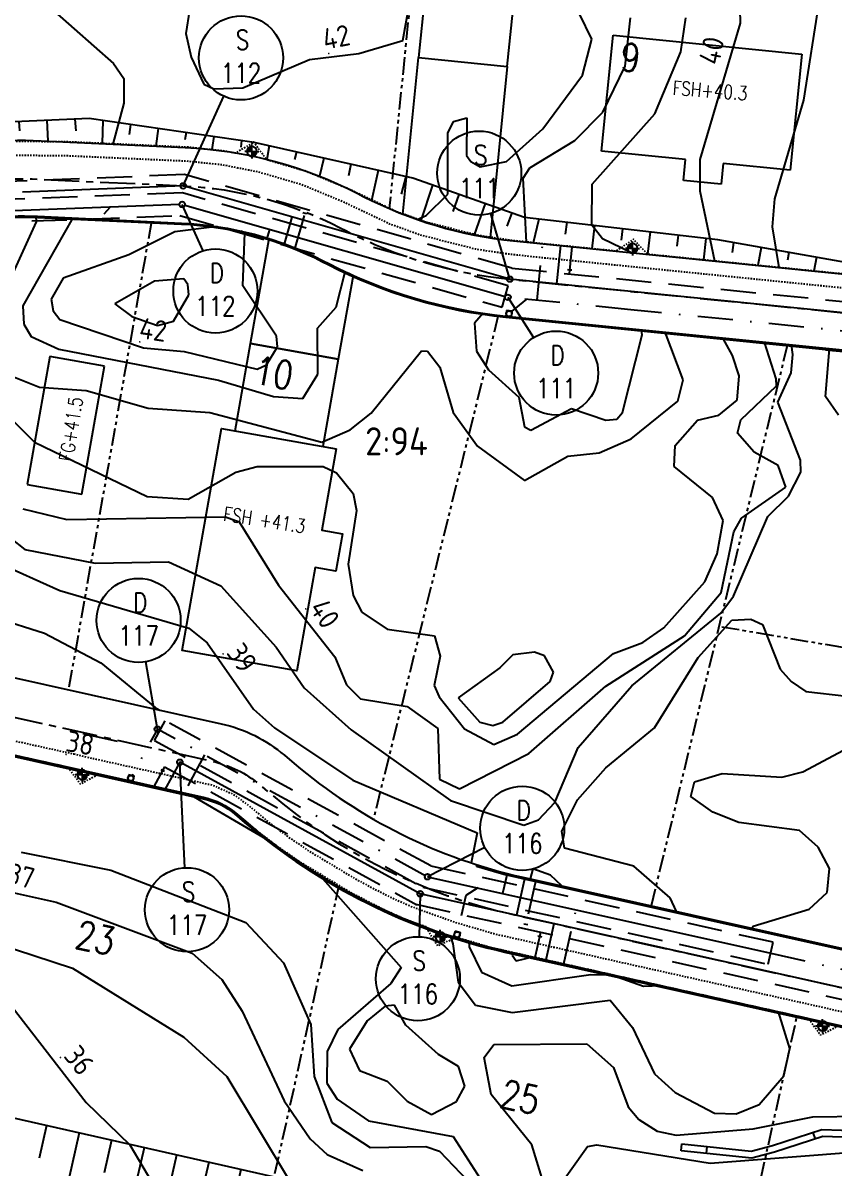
# Model space of a CAD drawing. Header units: metres. Extents: x 139929 to 143267, y 6401995 to 6404511.
# Drawn here: x 140283.9 to 140341.8, y 6402264.7 to 6402346.4 of the extents above; entities that cross this region are included whole.
import ezdxf
from ezdxf.enums import TextEntityAlignment as Align

# ---------------------------------------------------------------- set-up
doc = ezdxf.new("R2010")
doc.units = ezdxf.units.M
for name, pattern in [('CENTERX2', [4, 2.5, -0.5, 0.5, -0.5]), ('DASHDOT', [1, 0.5, -0.25, 0, -0.25]), ('DASHED', [0.75, 0.5, -0.25]), ('HIDDEN', [0.375, 0.25, -0.125]), ('HIDDEN2', [0.1875, 0.125, -0.0625]), ('PHANTOM', [2.5, 1.25, -0.25, 0.25, -0.25, 0.25, -0.25])]:
    doc.linetypes.add(name, pattern=pattern)
for name, color, linetype in [('M-BEF-MUR', 4, 'Continuous'), ('M-BEF-NIVÅKURVA-PRIMÄR-0.5M', 12, 'Continuous'), ('M-BEF-NIVÅKURVA-PRIMÄR-1.0M', 12, 'Continuous'), ('M-BELYSNINGSSTOLPE', 20, 'Continuous'), ('M-BRUNNAR', 3, 'Continuous'), ('M-BRUNNSLOCK', 1, 'Continuous'), ('M-ET-SCHAKT', 40, 'HIDDEN'), ('M-FASTIGHETSBETECKNING', 3, 'Continuous'), ('M-FG-XXX', 3, 'Continuous'), ('M-GR-FASTIGHETSGRÄNS', 3, 'PHANTOM'), ('M-HUS-NUMMER-XXX', 3, 'Continuous'), ('M-HUS-YTTER', 3, 'Continuous'), ('M-KANTSTÖD', 1, 'Continuous'), ('M-PROFILLINJE', 7, 'CENTERX2'), ('M-RH-BELYSNINGSSTOLPE', 4, 'Continuous'), ('M-RH-ET-SCHAKT', 4, 'HIDDEN'), ('M-RH-VA-D', 4, 'DASHDOT'), ('M-RH-VA-DRÄN', 4, 'DRAN11'), ('M-RH-VA-S', 4, 'Continuous'), ('M-RH-VA-TEXT', 4, 'Continuous'), ('M-RH-VA-V', 4, 'HIDDEN2'), ('M-SLÄNT', 4, 'Continuous'), ('M-STOMLINJE', 3, 'Continuous'), ('M-STOMLINJE-TOMTMARK', 1, 'Continuous'), ('M-VA-D', 80, 'DASHDOT'), ('M-VA-DRÄN', 80, 'DRAN11'), ('M-VA-S', 20, 'Continuous'), ('M-VA-TEXT', 1, 'Continuous'), ('M-VA-V', 140, 'HIDDEN2')]:
    doc.layers.add(name, color=color, linetype=linetype)
doc.styles.add('ISO', font='iso.shx', dxfattribs={"height": 2.5})
doc.styles.add('M-modell-va$0$SIMPLEX8', font='simplex.shx', dxfattribs={"width": 0.8})
doc.styles.add('SIMPLEX8', font='simplex.shx', dxfattribs={"width": 0.8})
doc.linetypes.add('DRAN11', pattern='A,1,["|",Standard,S=0.5,R=60,X=0,Y=0],-0.4,1', length=2.4)
pattern_1 = [(45, (-19260.8910175, -51074.3308278), (-0.001122532015134, 0.001122532015134), [])]

# ---------------------------------------------------------------- blocks, each defined once
blk = doc.blocks.new('PRI_NIVÅ_HÖJDPKT')
at = {"color": 0, "linetype": 'Continuous', "lineweight": -3}
blk.add_circle((183, 184), 0.0005, dxfattribs=at)
blk = doc.blocks.new('Brunn-400')
at = {"layer": 'M-BRUNNAR', "ltscale": 0.1}
blk.add_circle((0, 0), 0.2, dxfattribs=at)
at = {"layer": 'M-BRUNNSLOCK', "ltscale": 0.1}
blk.add_circle((0, 0), 0.2, dxfattribs=at)
blk = doc.blocks.new('DB')
at = {"layer": 'M-BRUNNAR', "ltscale": 0.1}
blk.add_lwpolyline([(-0.2, 0.2), (-0.2, -0.2), (0.2, -0.2), (0.2, 0.2)], close=True, dxfattribs=at)
blk.add_circle((0, 0), 0.2, dxfattribs=at)
at = {"layer": 'M-BRUNNSLOCK', "ltscale": 0.1}
blk.add_lwpolyline([(-0.2, 0.2), (-0.2, -0.2), (0.2, -0.2), (0.2, 0.2)], close=True, dxfattribs=at)
blk = doc.blocks.new('*U42')
at = {"layer": 'M-SLÄNT'}
for p, q in [((-42.894, 71.924), (-43.93, 72.049)), ((-43.135, 69.938), (-45.328, 70.204)), ((-43.375, 67.953), (-44.533, 68.093)), ((-43.616, 65.967), (-46.054, 66.263)), ((-43.857, 63.982), (-45.137, 64.137)), ((-44.097, 61.996), (-46.779, 62.322)), ((-44.338, 60.011), (-45.74, 60.181)), ((-44.579, 58.025), (-47.504, 58.38)), ((-44.819, 56.04), (-46.343, 56.225)), ((-45.06, 54.055), (-48.23, 54.439)), ((-45.301, 52.069), (-46.947, 52.269)), ((-45.542, 50.084), (-48.955, 50.497)), ((-45.782, 48.098), (-47.55, 48.312)), ((-46.023, 46.113), (-49.681, 46.556)), ((-46.264, 44.127), (-48.153, 44.356)), ((-46.504, 42.142), (-50.406, 42.615)), ((-46.748, 40.129), (-48.761, 40.373)), ((-47, 38.053), (-51.153, 38.556)), ((-47.26, 35.911), (-49.402, 36.17)), ((-47.528, 33.701), (-51.947, 34.239)), ((-47.807, 31.423), (-50.084, 31.705)), ((-48.1, 29.078), (-52.789, 29.664)), ((-48.401, 26.664), (-50.816, 26.965)), ((-48.712, 24.177), (-53.685, 24.798)), ((-49.032, 21.614), (-51.6, 21.895)), ((-49.374, 18.977), (-54.678, 19.403)), ((-48.785, 15.173), (-52.381, 13.715)), ((-46.733, 12.026), (-52.143, 6.729)), ((-44.535, 10.401), (-45.915, 8.028)), ((-42.235, 9.565), (-43.407, 4.794)), ((-39.847, 9.022), (-40.389, 6.634)), ((-37.464, 8.482), (-38.543, 3.717)), ((-35.087, 7.944), (-35.625, 5.567)), ((-32.715, 7.407), (-33.789, 2.664)), ((-30.349, 6.872), (-30.885, 4.506)), ((-27.989, 6.337), (-29.058, 1.617)), ((-25.634, 5.804), (-26.168, 3.449)), ((-23.285, 5.272), (-24.349, 0.574)), ((-20.942, 4.741), (-21.472, 2.398)), ((-18.604, 4.212), (-19.662, -0.464)), ((-16.271, 3.684), (-16.799, 1.352)), ((-13.944, 3.157), (-14.998, -1.497)), ((-11.623, 2.632), (-12.148, 0.31)), ((-9.307, 2.107), (-10.355, -2.525)), ((-6.996, 1.584), (-7.519, -0.726)), ((-4.691, 1.062), (-5.735, -3.548)), ((-2.392, 0.542), (-2.912, -1.758)), ((-0.098, 0.022), (-1.136, -4.566))]:
    blk.add_line(p, q, dxfattribs=at)
blk = doc.blocks.new('*U43')
at = {"layer": 'M-SLÄNT'}
for p, q in [((-76.818, 11.443), (-76.772, 10.4)), ((-74.82, 11.531), (-74.745, 9.829)), ((-72.822, 11.618), (-72.79, 10.893)), ((-70.824, 11.706), (-70.765, 10.378)), ((-68.825, 11.794), (-68.796, 11.127)), ((-66.827, 11.882), (-66.763, 10.406)), ((-64.829, 11.969), (-64.776, 11.14)), ((-62.841, 11.871), (-62.89, 10.226)), ((-60.861, 11.584), (-60.966, 10.862)), ((-78.816, 11.355), (-78.728, 9.357)), ((-58.882, 11.297), (-59.063, 10.048)), ((-56.903, 11.01), (-56.979, 10.482)), ((-54.923, 10.723), (-55.058, 9.797)), ((-52.944, 10.436), (-52.996, 9.968)), ((-50.98, 10.067), (-51.127, 9.086)), ((-49.029, 9.626), (-49.149, 9.094)), ((-47.078, 9.185), (-47.37, 7.893)), ((-45.128, 8.744), (-45.316, 7.91)), ((-43.177, 8.303), (-43.659, 6.168)), ((-41.226, 7.862), (-41.552, 6.619)), ((-39.321, 7.261), (-40.143, 4.727)), ((-37.433, 6.6), (-37.86, 5.38)), ((-35.546, 5.94), (-36.327, 3.705)), ((-33.658, 5.28), (-34.004, 4.334)), ((-31.719, 4.839), (-32.135, 3.143)), ((-29.733, 4.609), (-29.831, 3.765)), ((-27.746, 4.378), (-27.939, 2.721)), ((-25.759, 4.147), (-25.854, 3.334)), ((-23.773, 3.916), (-23.958, 2.32)), ((-21.786, 3.685), (-21.877, 2.902)), ((-19.8, 3.454), (-19.97, 1.919)), ((-17.823, 3.156), (-17.924, 2.439)), ((-15.853, 2.807), (-16.08, 1.527)), ((-13.884, 2.458), (-13.984, 1.892)), ((-11.915, 2.11), (-12.089, 1.125)), ((-9.945, 1.761), (-10.019, 1.343)), ((-7.976, 1.412), (-8.098, 0.724)), ((-6.007, 1.064), (-6.054, 0.793)), ((-4.037, 0.715), (-4.106, 0.326)), ((-2.068, 0.366), (-2.085, 0.267)), ((-0.098, 0.017), (-0.1, 0.008))]:
    blk.add_line(p, q, dxfattribs=at)
blk = doc.blocks.new('M-modell-va$0$VA Littera')
blk.add_circle((0, 0), 1.5)
at = {"style": 'M-modell-va$0$SIMPLEX8', "width": 0.8}
for tag, p in [('D/S', (0.051, 0.289)), ('NR', (0.001, -0.891))]:
    blk.add_attdef(tag, text='', height=0.7, dxfattribs=at).set_placement(p, align=Align.CENTER)
at = {"style": 'M-modell-va$0$SIMPLEX8', "width": 0.8, "flags": 1}
for tag, p in [('LOCKNIVÅ', (1.783, 0.248)), ('VG-NIVÅ', (1.789, -0.674))]:
    blk.add_attdef(tag, p, '', height=0.5, dxfattribs=at)
blk = doc.blocks.new('Ny-stolpe')
at = {"layer": ''}
h = blk.add_hatch(dxfattribs=at)
h.set_pattern_fill('ANSI31', color=256, scale=0.0005, style=0)
h.set_pattern_definition(pattern_1)
edge = h.paths.add_edge_path()
edge.add_arc((0, 0), 0.175, 90, 180)
edge.add_line((-0.175, 0), (0, 0))
edge.add_line((0, 0), (0, 0.175))
h = blk.add_hatch(dxfattribs=at)
h.set_pattern_fill('ANSI31', color=256, scale=0.0005, style=0)
h.set_pattern_definition(pattern_1)
edge = h.paths.add_edge_path()
edge.add_line((0, 0), (0, -0.175))
edge.add_arc((0, 0), 0.175, 270, 360)
edge.add_line((0.175, 0), (0, 0))
for p, q in [((-0.175, 0), (-0.25, 0)), ((0, 0), (-0.175, 0)), ((0, 0.173), (0, 0.248)), ((0, 0), (0, 0.175)), ((0, 0), (0.175, 0)), ((0, 0), (0, -0.175)), ((0, -0.175), (0, -0.252)), ((0.175, 0), (0.25, 0))]:
    blk.add_line(p, q, dxfattribs=at)
for start, end in [(90, 180), (180, 270), (0, 90), (270, 0)]:
    blk.add_arc((0, 0), 0.175, start, end, dxfattribs=at)

msp = doc.modelspace()

# ---------------------------------------------------------------- linework, layer by layer
at = {"layer": 'M-BEF-MUR', "lineweight": -3}
for p, q in [((140337.361, 6402266.308), (140340.88, 6402267.447)), ((140340.952, 6402266.944), (140337.502, 6402265.829)), ((140340.421, 6402266.773), (140340.268, 6402267.248)), ((140340.88, 6402267.447), (140344.408, 6402267.344)), ((140344.393, 6402266.844), (140340.952, 6402266.944)), ((140330.838, 6402265.923), (140330.89, 6402266.421)), ((140335.876, 6402265.394), (140330.838, 6402265.923)), ((140330.89, 6402266.421), (140335.836, 6402265.901)), ((140332.645, 6402265.733), (140332.697, 6402266.231)), ((140335.836, 6402265.901), (140337.361, 6402266.308)), ((140337.502, 6402265.829), (140335.876, 6402265.394))]:
    msp.add_line(p, q, dxfattribs=at)
at = {"layer": 'M-BEF-MUR'}
for p, q in [((140337.361, 6402266.308), (140340.88, 6402267.447)), ((140340.952, 6402266.944), (140337.502, 6402265.829)), ((140340.421, 6402266.773), (140340.268, 6402267.248)), ((140340.88, 6402267.447), (140344.408, 6402267.344)), ((140344.393, 6402266.844), (140340.952, 6402266.944)), ((140330.838, 6402265.923), (140330.89, 6402266.421)), ((140335.876, 6402265.394), (140330.838, 6402265.923)), ((140330.89, 6402266.421), (140335.836, 6402265.901)), ((140332.645, 6402265.733), (140332.697, 6402266.231)), ((140335.836, 6402265.901), (140337.361, 6402266.308)), ((140337.502, 6402265.829), (140335.876, 6402265.394))]:
    msp.add_line(p, q, dxfattribs=at)
at = {"layer": 'M-BEF-NIVÅKURVA-PRIMÄR-0.5M', "linetype": 'Continuous', "lineweight": -3}
for p, q in [((140339.598, 6402340.915, 39.5), (140340.71, 6402348.032, 39.5)), ((140286.121, 6402347.237, 41.5), (140290.321, 6402343.529, 41.5)), ((140324.46, 6402345.253, 41.5), (140323.589, 6402347.054, 41.5)), ((140330.81, 6402344.345, 40.5), (140331.17, 6402346.769, 40.5)), ((140323.798, 6402342.682, 41.5), (140324.46, 6402345.253, 41.5)), ((140328.962, 6402339.932, 40.5), (140330.81, 6402344.345, 40.5)), ((140290.321, 6402343.529, 41.5), (140291.051, 6402342.451, 41.5)), ((140320.974, 6402338.851, 41.5), (140323.798, 6402342.682, 41.5)), ((140291.051, 6402342.451, 41.5), (140291.052, 6402340.689, 41.5)), ((140291.052, 6402340.689, 41.5), (140290.271, 6402337.773, 41.5)), ((140337.534, 6402333.872, 39.5), (140339.598, 6402340.915, 39.5)), ((140314.597, 6402339.378, 41.5), (140315.533, 6402339.654, 41.5)), ((140315.533, 6402339.654, 41.5), (140315.523, 6402336.959, 41.5)), ((140324.48, 6402334.911, 40.5), (140328.962, 6402339.932, 40.5)), ((140314.182, 6402338.538, 41.5), (140314.597, 6402339.378, 41.5)), ((140318.366, 6402336.526, 41.5), (140320.974, 6402338.851, 41.5)), ((140314.183, 6402334.202, 41.5), (140314.182, 6402338.538, 41.5)), ((140315.523, 6402336.959, 41.5), (140315.825, 6402336.518, 41.5)), ((140315.825, 6402336.518, 41.5), (140316.488, 6402336.135, 41.5)), ((140316.488, 6402336.135, 41.5), (140318.366, 6402336.526, 41.5)), ((140324.47, 6402331.977, 40.5), (140324.48, 6402334.911, 40.5)), ((140312.639, 6402332.679, 41.5), (140314.183, 6402334.202, 41.5)), ((140337.362, 6402331.875, 39.5), (140337.534, 6402333.872, 39.5)), ((140287.425, 6402332.5, 41.5), (140283.859, 6402326.226, 41.5)), ((140311.993, 6402332.392, 41.5), (140312.639, 6402332.679, 41.5)), ((140325.233, 6402331.02, 40.5), (140324.47, 6402331.977, 40.5)), ((140337.828, 6402328.958, 39.5), (140337.362, 6402331.875, 39.5)), ((140327.249, 6402330.023, 40.5), (140325.233, 6402331.02, 40.5)), ((140293.245, 6402327.99, 42.5), (140290.418, 6402326.362, 42.5)), ((140295.335, 6402328.146, 42.5), (140293.245, 6402327.99, 42.5)), ((140295.642, 6402327.738, 42.5), (140295.335, 6402328.146, 42.5)), ((140306.221, 6402326.13, 41.5), (140306.851, 6402328.665, 41.5)), ((140295.7, 6402327.022, 42.5), (140295.642, 6402327.738, 42.5)), ((140290.418, 6402326.362, 42.5), (140291.627, 6402325.459, 42.5)), ((140294.606, 6402325.127, 42.5), (140295.7, 6402327.022, 42.5)), ((140283.859, 6402326.226, 41.5), (140283.935, 6402324.927, 41.5)), ((140304.893, 6402324.64, 41.5), (140306.221, 6402326.13, 41.5)), ((140316.7, 6402325.697, 41.5), (140316.09, 6402324.989, 41.5)), ((140283.935, 6402324.927, 41.5), (140284.445, 6402324.032, 41.5)), ((140291.627, 6402325.459, 42.5), (140293.472, 6402324.835, 42.5)), ((140293.472, 6402324.835, 42.5), (140294.606, 6402325.127, 42.5)), ((140316.09, 6402324.989, 41.5), (140316.222, 6402322.981, 41.5)), ((140284.445, 6402324.032, 41.5), (140286.431, 6402323.144, 41.5)), ((140304.915, 6402321.351, 41.5), (140304.893, 6402324.64, 41.5)), ((140326.649, 6402318.614, 41.5), (140328.061, 6402324.167, 41.5)), ((140328.061, 6402324.167, 41.5), (140328.015, 6402324.519, 41.5)), ((140334.501, 6402322.677, 40.5), (140333.84, 6402323.893, 40.5)), ((140286.431, 6402323.144, 41.5), (140297.828, 6402320.93, 41.5)), ((140338.817, 6402322.757, 39.5), (140338.708, 6402323.443, 39.5)), ((140316.222, 6402322.981, 41.5), (140317.09, 6402321.667, 41.5)), ((140334.987, 6402321.228, 40.5), (140334.501, 6402322.677, 40.5)), ((140338.703, 6402321.436, 39.5), (140338.817, 6402322.757, 39.5)), ((140317.09, 6402321.667, 41.5), (140319.252, 6402319.718, 41.5)), ((140337.731, 6402319.358, 39.5), (140338.703, 6402321.436, 39.5)), ((140297.828, 6402320.93, 41.5), (140301.753, 6402319.752, 41.5)), ((140303.846, 6402319.607, 41.5), (140304.915, 6402321.351, 41.5)), ((140334.848, 6402319.489, 40.5), (140334.987, 6402321.228, 40.5)), ((140280.72, 6402320.432, 40.5), (140284.677, 6402316.505, 40.5)), ((140301.753, 6402319.752, 41.5), (140303.846, 6402319.607, 41.5)), ((140319.252, 6402319.718, 41.5), (140319.666, 6402317.6, 41.5)), ((140333.526, 6402318.419, 40.5), (140334.848, 6402319.489, 40.5)), ((140339.36, 6402315.226, 39.5), (140337.731, 6402319.358, 39.5)), ((140320.111, 6402317.359, 41.5), (140323.024, 6402318.896, 41.5)), ((140323.024, 6402318.896, 41.5), (140325.458, 6402318.065, 41.5)), ((140326.254, 6402318.136, 41.5), (140326.649, 6402318.614, 41.5)), ((140332.015, 6402318.065, 40.5), (140333.526, 6402318.419, 40.5)), ((140319.666, 6402317.6, 41.5), (140320.111, 6402317.359, 41.5)), ((140325.458, 6402318.065, 41.5), (140326.254, 6402318.136, 41.5)), ((140330.425, 6402316.262, 40.5), (140332.015, 6402318.065, 40.5)), ((140284.677, 6402316.505, 40.5), (140292.726, 6402312.613, 40.5)), ((140330.349, 6402314.758, 40.5), (140330.425, 6402316.262, 40.5)), ((140339.373, 6402314.356, 39.5), (140339.36, 6402315.226, 39.5)), ((140295.66, 6402312.441, 40.5), (140299.061, 6402314.369, 40.5)), ((140299.061, 6402314.369, 40.5), (140300.574, 6402314.774, 40.5)), ((140300.574, 6402314.774, 40.5), (140305.282, 6402314.757, 40.5)), ((140305.282, 6402314.757, 40.5), (140306.235, 6402314.313, 40.5)), ((140306.235, 6402314.313, 40.5), (140307.44, 6402312.844, 40.5)), ((140333.071, 6402312.558, 40.5), (140330.349, 6402314.758, 40.5)), ((140338.492, 6402312.644, 39.5), (140339.373, 6402314.356, 39.5)), ((140292.726, 6402312.613, 40.5), (140295.66, 6402312.441, 40.5)), ((140307.44, 6402312.844, 40.5), (140307.66, 6402311.63, 40.5)), ((140333.848, 6402310.898, 40.5), (140333.071, 6402312.558, 40.5)), ((140337.032, 6402311.192, 39.5), (140338.492, 6402312.644, 39.5)), ((140279.873, 6402312.078, 39.5), (140283.989, 6402308.848, 39.5)), ((140307.66, 6402311.63, 40.5), (140307.083, 6402307.783, 40.5)), ((140333.421, 6402308.526, 40.5), (140333.848, 6402310.898, 40.5)), ((140334.567, 6402305.518, 39.5), (140337.032, 6402311.192, 39.5)), ((140283.989, 6402308.848, 39.5), (140289.009, 6402307.876, 39.5)), ((140332.542, 6402306.539, 40.5), (140333.421, 6402308.526, 40.5)), ((140289.009, 6402307.876, 39.5), (140294.244, 6402307.948, 39.5)), ((140294.244, 6402307.948, 39.5), (140297.983, 6402306.253, 39.5)), ((140307.083, 6402307.783, 40.5), (140307.436, 6402305.561, 40.5)), ((140275.492, 6402306.048, 38.5), (140285.403, 6402302.859, 38.5)), ((140297.983, 6402306.253, 39.5), (140301.928, 6402301.872, 39.5)), ((140329.609, 6402303.259, 40.5), (140332.542, 6402306.539, 40.5)), ((140307.436, 6402305.561, 40.5), (140308.038, 6402304.357, 40.5)), ((140333.683, 6402304.299, 39.5), (140334.567, 6402305.518, 39.5)), ((140308.038, 6402304.357, 40.5), (140309.857, 6402303.144, 40.5)), ((140327.325, 6402299.1, 39.5), (140333.683, 6402304.299, 39.5)), ((140285.403, 6402302.859, 38.5), (140289.427, 6402300.754, 38.5)), ((140309.857, 6402303.144, 40.5), (140313.247, 6402302.676, 40.5)), ((140313.247, 6402302.676, 40.5), (140313.643, 6402301.221, 40.5)), ((140328.116, 6402302.202, 40.5), (140329.609, 6402303.259, 40.5)), ((140301.928, 6402301.872, 39.5), (140303.933, 6402298.962, 39.5)), ((140326.002, 6402301.421, 40.5), (140328.116, 6402302.202, 40.5)), ((140313.643, 6402301.221, 40.5), (140313.202, 6402299.129, 40.5)), ((140319.15, 6402295.663, 40.5), (140326.002, 6402301.421, 40.5)), ((140289.427, 6402300.754, 38.5), (140293.305, 6402297.553, 38.5)), ((140303.933, 6402298.962, 39.5), (140307.299, 6402295.966, 39.5)), ((140313.202, 6402299.129, 40.5), (140313.572, 6402298.326, 40.5)), ((140323.484, 6402294.713, 39.5), (140327.325, 6402299.1, 39.5)), ((140313.572, 6402298.326, 40.5), (140315.377, 6402296.042, 40.5)), ((140293.305, 6402297.553, 38.5), (140293.62, 6402297.382, 38.5)), ((140307.299, 6402295.966, 39.5), (140314.381, 6402290.923, 39.5)), ((140315.377, 6402296.042, 40.5), (140317.459, 6402294.913, 40.5)), ((140317.459, 6402294.913, 40.5), (140319.15, 6402295.663, 40.5)), ((140321.834, 6402290.784, 39.5), (140323.484, 6402294.713, 39.5)), ((140339.533, 6402292.977, 38.5), (140343.135, 6402294.905, 38.5)), ((140331.789, 6402292.262, 38.5), (140333.777, 6402292.853, 38.5)), ((140333.777, 6402292.853, 38.5), (140338.021, 6402292.605, 38.5)), ((140338.021, 6402292.605, 38.5), (140339.533, 6402292.977, 38.5)), ((140331.528, 6402291.216, 38.5), (140331.789, 6402292.262, 38.5)), ((140333.105, 6402290.097, 38.5), (140331.528, 6402291.216, 38.5)), ((140314.381, 6402290.923, 39.5), (140319.607, 6402289.163, 39.5)), ((140320.667, 6402289.553, 39.5), (140321.834, 6402290.784, 39.5)), ((140334.949, 6402289.363, 38.5), (140333.105, 6402290.097, 38.5)), ((140319.607, 6402289.163, 39.5), (140320.667, 6402289.553, 39.5)), ((140339.283, 6402288.786, 38.5), (140334.949, 6402289.363, 38.5)), ((140340.626, 6402287.609, 38.5), (140339.283, 6402288.786, 38.5)), ((140283.744, 6402287.236, 37.5), (140290.134, 6402285.961, 37.5)), ((140341.417, 6402286.073, 38.5), (140340.626, 6402287.609, 38.5)), ((140290.134, 6402285.961, 37.5), (140299.763, 6402282.229, 37.5)), ((140320.245, 6402286.063, 39.5), (140320.073, 6402285.338, 39.5)), ((140321.508, 6402285.591, 39.5), (140320.245, 6402286.063, 39.5)), ((140322.314, 6402284.838, 39.5), (140321.508, 6402285.591, 39.5)), ((140341.262, 6402284.375, 38.5), (140341.417, 6402286.073, 38.5)), ((140339.982, 6402283.174, 38.5), (140341.262, 6402284.375, 38.5)), ((140335.984, 6402281.971, 38.5), (140339.982, 6402283.174, 38.5)), ((140299.763, 6402282.229, 37.5), (140302.453, 6402279.342, 37.5)), ((140335.88, 6402281.815, 38.5), (140335.984, 6402281.971, 38.5)), ((140281.455, 6402280.914, 36.5), (140287.407, 6402278.975, 36.5)), ((140314.361, 6402281.282, 38.5), (140314.549, 6402280.7, 38.5)), ((140314.549, 6402280.7, 38.5), (140314.934, 6402277.965, 38.5)), ((140318.82, 6402280.084), (140318.772, 6402279.884, 39.5)), ((140318.772, 6402279.884, 39.5), (140319.074, 6402279.476, 39.5)), ((140319.074, 6402279.476, 39.5), (140320.261, 6402279.763, 39.5)), ((140287.407, 6402278.975, 36.5), (140295.343, 6402274.044, 36.5)), ((140302.453, 6402279.342, 37.5), (140304.412, 6402274.94, 37.5)), ((140314.934, 6402277.965, 38.5), (140316.165, 6402276.315, 38.5)), ((140318.788, 6402275.791, 38.5), (140325.772, 6402276.67, 38.5)), ((140325.772, 6402276.67, 38.5), (140327.368, 6402274.723, 38.5)), ((140309.72, 6402276.264, 38.5), (140308.428, 6402275.217, 38.5)), ((140310.373, 6402276.327, 38.5), (140309.72, 6402276.264, 38.5)), ((140311.188, 6402274.9, 38.5), (140310.373, 6402276.327, 38.5)), ((140316.165, 6402276.315, 38.5), (140318.788, 6402275.791, 38.5)), ((140338.593, 6402273.227, 38.5), (140337.784, 6402275.858, 38.5)), ((140304.412, 6402274.94, 37.5), (140304.644, 6402271.231, 37.5)), ((140308.428, 6402275.217, 38.5), (140307.172, 6402273.18, 38.5)), ((140313.522, 6402272.81, 38.5), (140311.188, 6402274.9, 38.5)), ((140295.343, 6402274.044, 36.5), (140298.423, 6402271.235, 36.5)), ((140327.368, 6402274.723, 38.5), (140328.929, 6402271.433, 38.5)), ((140338.162, 6402271.29, 38.5), (140338.593, 6402273.227, 38.5)), ((140307.172, 6402273.18, 38.5), (140307.871, 6402271.662, 38.5)), ((140314.949, 6402271.941, 38.5), (140313.522, 6402272.81, 38.5)), ((140307.871, 6402271.662, 38.5), (140309.863, 6402270.9, 38.5)), ((140315.41, 6402270.543, 38.5), (140314.949, 6402271.941, 38.5)), ((140298.423, 6402271.235, 36.5), (140302.939, 6402263.715, 36.5)), ((140304.644, 6402271.231, 37.5), (140305.913, 6402267.942, 37.5)), ((140309.863, 6402270.9, 38.5), (140311.274, 6402269.467, 38.5)), ((140328.929, 6402271.433, 38.5), (140330.405, 6402270.095, 38.5)), ((140336.409, 6402269.243, 38.5), (140338.162, 6402271.29, 38.5)), ((140314.795, 6402269.458, 38.5), (140315.41, 6402270.543, 38.5)), ((140330.405, 6402270.095, 38.5), (140333.225, 6402268.613, 38.5)), ((140311.274, 6402269.467, 38.5), (140313.032, 6402268.528, 38.5)), ((140313.032, 6402268.528, 38.5), (140314.795, 6402269.458, 38.5)), ((140334.774, 6402268.571, 38.5), (140336.409, 6402269.243, 38.5)), ((140333.225, 6402268.613, 38.5), (140334.774, 6402268.571, 38.5)), ((140305.913, 6402267.942, 37.5), (140308.635, 6402266.166, 37.5)), ((140308.635, 6402266.166, 37.5), (140312.606, 6402266.233, 37.5)), ((140312.606, 6402266.233, 37.5), (140313.589, 6402265.895, 37.5)), ((140313.589, 6402265.895, 37.5), (140317.966, 6402261.357, 37.5)), ((140320.891, 6402261.661, 37.5), (140324.158, 6402266.247, 37.5)), ((140324.158, 6402266.247, 37.5), (140324.816, 6402266.366, 37.5)), ((140324.816, 6402266.366, 37.5), (140332.911, 6402265.039, 37.5)), ((140332.911, 6402265.039, 37.5), (140345.989, 6402266.069, 37.5))]:
    msp.add_line(p, q, dxfattribs=at)
at = {"layer": 'M-BEF-NIVÅKURVA-PRIMÄR-1.0M', "linetype": 'Continuous', "lineweight": -3}
for p, q in [((140335.087, 6402346.401, 40), (140334.923, 6402351.383, 40)), ((140295.752, 6402347.334, 42), (140295.489, 6402345.653, 42)), ((140310.971, 6402345.154, 42), (140311.397, 6402347.536, 42)), ((140326.836, 6402343.338, 41), (140327.235, 6402346.768, 41)), ((140332.195, 6402336.667, 40), (140335.087, 6402346.401, 40)), ((140295.489, 6402345.653, 42), (140295.858, 6402343.981, 42)), ((140307.835, 6402344.244, 42), (140310.971, 6402345.154, 42)), ((140295.858, 6402343.981, 42), (140296.783, 6402342.037, 42)), ((140299.556, 6402341.786, 42), (140304.316, 6402343.803, 42)), ((140304.316, 6402343.803, 42), (140307.835, 6402344.244, 42)), ((140325.243, 6402340.049, 41), (140326.836, 6402343.338, 41)), ((140296.783, 6402342.037, 42), (140297.484, 6402341.701, 42)), ((140297.484, 6402341.701, 42), (140299.556, 6402341.786, 42)), ((140323.244, 6402338.023, 41), (140325.243, 6402340.049, 41)), ((140320.037, 6402336.074, 41), (140323.244, 6402338.023, 41)), ((140332.194, 6402334.407, 40), (140332.195, 6402336.667, 40)), ((140319.575, 6402335.344, 41), (140320.037, 6402336.074, 41)), ((140319.794, 6402330.774, 41), (140319.575, 6402335.344, 41)), ((140333.233, 6402329.421, 40), (140332.194, 6402334.407, 40)), ((140284.798, 6402332.23, 41), (140281.859, 6402325.779, 41)), ((140284.79, 6402332.622, 41), (140284.798, 6402332.23, 41)), ((140294.702, 6402331.505, 42), (140291.422, 6402329.87, 42)), ((140297.722, 6402331.888, 42), (140294.702, 6402331.505, 42)), ((140299.709, 6402331.436, 42), (140299.439, 6402331.565, 42)), ((140299.549, 6402327.655, 42), (140299.709, 6402331.436, 42)), ((140291.422, 6402329.87, 42), (140286.729, 6402328.206, 42)), ((140286.729, 6402328.206, 42), (140285.871, 6402326.712, 42)), ((140301.962, 6402324.063, 42), (140299.549, 6402327.655, 42)), ((140285.871, 6402326.712, 42), (140286.009, 6402325.882, 42)), ((140286.009, 6402325.882, 42), (140286.491, 6402325.257, 42)), ((140286.491, 6402325.257, 42), (140292.466, 6402323.23, 42)), ((140302.025, 6402323.313, 42), (140301.962, 6402324.063, 42)), ((140330.982, 6402320.956, 41), (140329.7, 6402324.349, 41)), ((140292.466, 6402323.23, 42), (140295.359, 6402322.958, 42)), ((140301.254, 6402322.011, 42), (140302.025, 6402323.313, 42)), ((140337.633, 6402321.024, 40), (140336.792, 6402323.635, 40)), ((140341.133, 6402319.767, 39), (140341.437, 6402323.168, 39)), ((140295.359, 6402322.958, 42), (140300.572, 6402321.7, 42)), ((140308.721, 6402318.574, 41), (140312.319, 6402323.026, 41)), ((140312.319, 6402323.026, 41), (140312.743, 6402322.994, 41)), ((140312.743, 6402322.994, 41), (140313.607, 6402321.854, 41)), ((140300.572, 6402321.7, 42), (140301.254, 6402322.011, 42)), ((140313.607, 6402321.854, 41), (140314.572, 6402318.605, 41)), ((140282.772, 6402321.331, 41), (140285.045, 6402320.421, 41)), ((140330.596, 6402319.419, 41), (140330.982, 6402320.956, 41)), ((140337.657, 6402320.527, 40), (140337.633, 6402321.024, 40)), ((140285.045, 6402320.421, 41), (140288.367, 6402320.192, 41)), ((140288.367, 6402320.192, 41), (140292.807, 6402318.918, 41)), ((140335.107, 6402318.094, 40), (140337.657, 6402320.527, 40)), ((140327.279, 6402316.732, 41), (140330.596, 6402319.419, 41)), ((140342.077, 6402318.427, 39), (140341.133, 6402319.767, 39)), ((140292.807, 6402318.918, 41), (140297.199, 6402318.608, 41)), ((140297.199, 6402318.608, 41), (140305.199, 6402316.509, 41)), ((140307.217, 6402317.372, 41), (140308.721, 6402318.574, 41)), ((140314.572, 6402318.605, 41), (140316.303, 6402316.208, 41)), ((140305.199, 6402316.509, 41), (140307.217, 6402317.372, 41)), ((140334.853, 6402317.15, 40), (140335.107, 6402318.094, 40)), ((140324.997, 6402315.738, 41), (140327.279, 6402316.732, 41)), ((140336.061, 6402315.795, 40), (140334.853, 6402317.15, 40)), ((140316.303, 6402316.208, 41), (140319.651, 6402313.772, 41)), ((140322.764, 6402315.504, 41), (140324.997, 6402315.738, 41)), ((140337.776, 6402314.833, 40), (140336.061, 6402315.795, 40)), ((140319.651, 6402313.772, 41), (140322.764, 6402315.504, 41)), ((140338.301, 6402313.292, 40), (140337.776, 6402314.833, 40)), ((140335.154, 6402311.082, 40), (140338.301, 6402313.292, 40)), ((140283.857, 6402311.747, 40), (140286.983, 6402310.99, 40)), ((140286.983, 6402310.99, 40), (140298.322, 6402311.178, 40)), ((140298.322, 6402311.178, 40), (140299.294, 6402310.803, 40)), ((140299.294, 6402310.803, 40), (140302.109, 6402306.294, 40)), ((140334.607, 6402310.112, 40), (140335.154, 6402311.082, 40)), ((140276.67, 6402310.334, 39), (140286.506, 6402305.916, 39)), ((140333.686, 6402305.763, 40), (140334.607, 6402310.112, 40)), ((140286.506, 6402305.916, 39), (140295.7, 6402303.225, 39)), ((140302.109, 6402306.294, 40), (140306.115, 6402301.169, 40)), ((140331.08, 6402302.67, 40), (140333.686, 6402305.763, 40)), ((140332.051, 6402301.129, 39), (140334.46, 6402303.8, 39)), ((140334.46, 6402303.8, 39), (140335.816, 6402303.871, 39)), ((140335.816, 6402303.871, 39), (140336.644, 6402303.482, 39)), ((140336.644, 6402303.482, 39), (140337.898, 6402300.306, 39)), ((140295.7, 6402303.225, 39), (140297.005, 6402302.186, 39)), ((140325.469, 6402299.093, 40), (140331.08, 6402302.67, 40)), ((140297.005, 6402302.186, 39), (140300.309, 6402297.457, 39)), ((140306.115, 6402301.169, 40), (140306.952, 6402299.18, 40)), ((140318.818, 6402301.315, 41), (140317.908, 6402300.386, 41)), ((140320.37, 6402301.524, 41), (140318.818, 6402301.315, 41)), ((140321.096, 6402301.247, 41), (140320.37, 6402301.524, 41)), ((140321.737, 6402300.098, 41), (140321.096, 6402301.247, 41)), ((140328.945, 6402296.115, 39), (140332.051, 6402301.129, 39)), ((140317.908, 6402300.386, 41), (140314.928, 6402298.265, 41)), ((140337.898, 6402300.306, 39), (140338.687, 6402299.41, 39)), ((140318.115, 6402296.509, 41), (140321.487, 6402299.43, 41)), ((140321.487, 6402299.43, 41), (140321.737, 6402300.098, 41)), ((140338.687, 6402299.41, 39), (140339.748, 6402298.712, 39)), ((140306.952, 6402299.18, 40), (140307.943, 6402298.189, 40)), ((140319.975, 6402294.277, 40), (140325.469, 6402299.093, 40)), ((140339.748, 6402298.712, 39), (140342.67, 6402298.379, 39)), ((140307.943, 6402298.189, 40), (140311.276, 6402297.633, 40)), ((140314.928, 6402298.265, 41), (140316.479, 6402296.525, 41)), ((140300.309, 6402297.457, 39), (140301.816, 6402296.107, 39)), ((140311.276, 6402297.633, 40), (140313.465, 6402296.061, 40)), ((140301.816, 6402296.107, 39), (140307.406, 6402292.389, 39)), ((140316.479, 6402296.525, 41), (140317.405, 6402296.29, 41)), ((140317.405, 6402296.29, 41), (140318.115, 6402296.509, 41)), ((140325.454, 6402293.263, 39), (140328.945, 6402296.115, 39)), ((140313.465, 6402296.061, 40), (140313.598, 6402292.457, 40)), ((140315.015, 6402291.765, 40), (140319.975, 6402294.277, 40)), ((140323.452, 6402290.986, 39), (140325.454, 6402293.263, 39)), ((140307.406, 6402292.389, 39), (140316.28, 6402288.626, 39)), ((140313.598, 6402292.457, 40), (140315.015, 6402291.765, 40)), ((140295.747, 6402291.376, 38), (140301.489, 6402288.036, 38)), ((140322.323, 6402288.749, 39), (140323.452, 6402290.986, 39)), ((140322.519, 6402287.523, 39), (140322.323, 6402288.749, 39)), ((140316.28, 6402288.626, 39), (140315.858, 6402286.474, 39)), ((140327.467, 6402286.242, 39), (140322.519, 6402287.523, 39)), ((140275.255, 6402286.103, 37), (140286.228, 6402283.667, 37)), ((140304.906, 6402285.68, 38), (140305.076, 6402285.548, 38)), ((140305.076, 6402285.548, 38), (140310.855, 6402279.005, 38)), ((140330.065, 6402283.991, 39), (140327.467, 6402286.242, 39)), ((140330.508, 6402283.012, 39), (140330.065, 6402283.991, 39)), ((140286.228, 6402283.667, 37), (140295.948, 6402280.038, 37)), ((140315.686, 6402280.873, 39), (140315.71, 6402280.482, 39)), ((140295.948, 6402280.038, 37), (140298.047, 6402278.156, 37)), ((140315.71, 6402280.482, 39), (140316.593, 6402278.681, 39)), ((140310.855, 6402279.005, 38), (140310.108, 6402277.864, 38)), ((140298.047, 6402278.156, 37), (140299.514, 6402275.901, 37)), ((140316.593, 6402278.681, 39), (140318.745, 6402277.692, 39)), ((140318.745, 6402277.692, 39), (140324.384, 6402278.518, 39)), ((140324.384, 6402278.518, 39), (140325.866, 6402278.498, 39)), ((140325.866, 6402278.498, 39), (140328.157, 6402277.668, 39)), ((140310.108, 6402277.864, 38), (140306.34, 6402274.594, 38)), ((140328.157, 6402277.668, 39), (140329.4, 6402277.727, 39)), ((140283.089, 6402276.208, 36), (140288.378, 6402269.38, 36)), ((140299.514, 6402275.901, 37), (140302.508, 6402269.503, 37)), ((140306.34, 6402274.594, 38), (140305.564, 6402273.013, 38)), ((140316.772, 6402272.581, 38), (140317.463, 6402273.516, 38)), ((140317.463, 6402273.516, 38), (140324.111, 6402273.571, 38)), ((140324.111, 6402273.571, 38), (140326.012, 6402271.872, 38)), ((140305.564, 6402273.013, 38), (140305.56, 6402270.748, 38)), ((140317.276, 6402269.941, 38), (140316.772, 6402272.581, 38)), ((140326.012, 6402271.872, 38), (140327.055, 6402269.058, 38)), ((140305.56, 6402270.748, 38), (140306.281, 6402269.607, 38)), ((140288.378, 6402269.38, 36), (140291.5, 6402266.36, 36)), ((140302.508, 6402269.503, 37), (140304.364, 6402266.777, 37)), ((140306.281, 6402269.607, 38), (140308.536, 6402268.081, 38)), ((140320.173, 6402266.347, 38), (140317.276, 6402269.941, 38)), ((140327.055, 6402269.058, 38), (140327.829, 6402268.17, 38)), ((140335.99, 6402267.51, 38), (140340.239, 6402268.364, 38)), ((140340.239, 6402268.364, 38), (140345.411, 6402268.418, 38)), ((140308.536, 6402268.081, 38), (140314.573, 6402266.953, 38)), ((140327.829, 6402268.17, 38), (140329.135, 6402267.342, 38)), ((140330.485, 6402267.049, 38), (140335.99, 6402267.51, 38)), ((140304.364, 6402266.777, 37), (140305.572, 6402265.666, 37)), ((140314.573, 6402266.953, 38), (140316.918, 6402263.284, 38)), ((140329.135, 6402267.342, 38), (140330.485, 6402267.049, 38)), ((140291.5, 6402266.36, 36), (140293.348, 6402263.223, 36)), ((140320.993, 6402263.712, 38), (140320.173, 6402266.347, 38)), ((140305.572, 6402265.666, 37), (140308.112, 6402264.523, 37))]:
    msp.add_line(p, q, dxfattribs=at)
at = {"layer": 'M-ET-SCHAKT', "ltscale": 0.1, "flags": 128}
for points in [[(140256.399, 6402296.808), (140260.385, 6402296.012), (140261.842, 6402295.916), (140262.687, 6402295.907), (140264.262, 6402296.066), (140267.434, 6402296.816), (140269.189, 6402297.149), (140270.64, 6402297.313), (140272.298, 6402297.351), (140273.968, 6402297.2), (140274.717, 6402297.08), (140287.485, 6402294.252)], [(140259.211, 6402295.148), (140259.892, 6402295.065), (140260.92, 6402293.921), (140262.183, 6402294.913), (140262.731, 6402294.907), (140264.428, 6402295.077), (140267.643, 6402295.838), (140269.339, 6402296.159), (140270.708, 6402296.314), (140272.264, 6402296.35), (140273.844, 6402296.207), (140274.53, 6402296.097), (140287.082, 6402293.317), (140287.95, 6402292.11), (140289.255, 6402292.819), (140296.228, 6402291.263), (140297.073, 6402291.075), (140298.385, 6402290.495), (140299.349, 6402289.782), (140300.965, 6402288.451), (140302.113, 6402287.589), (140302.85, 6402287.092), (140303.642, 6402286.542), (140307.318, 6402284.335), (140309.635, 6402283.14), (140311.194, 6402282.443), (140312.608, 6402281.933), (140313.444, 6402280.556), (140314.821, 6402281.171), (140317.216, 6402280.46), (140323.701, 6402279.003), (140326.941, 6402278.275), (140339.901, 6402275.387), (140340.79, 6402274.193), (140342.098, 6402274.886), (140367.219, 6402269.299), (140368.103, 6402267.963), (140369.46, 6402268.783), (140394.534, 6402263.212), (140395.477, 6402262.009), (140396.759, 6402262.718), (140421.899, 6402257.099), (140422.54, 6402256.259)], [(140287.485, 6402294.252), (140289.107, 6402293.877), (140296.445, 6402292.239), (140297.388, 6402292.029), (140298.89, 6402291.364), (140299.965, 6402290.571), (140301.583, 6402289.237), (140302.693, 6402288.404), (140303.415, 6402287.917), (140304.185, 6402287.382), (140307.805, 6402285.209), (140310.069, 6402284.041), (140311.568, 6402283.371), (140313.28, 6402282.753), (140314.752, 6402282.234), (140317.468, 6402281.428), (140323.92, 6402279.978), (140327.159, 6402279.251), (140340.481, 6402276.282), (140341.956, 6402275.942), (140367.83, 6402270.188), (140369.285, 6402269.846), (140395.1, 6402264.11), (140396.607, 6402263.776), (140422.473, 6402257.996), (140423.335, 6402256.866)]]:
    msp.add_lwpolyline(points, dxfattribs=at)
at = {"layer": 'M-GR-FASTIGHETSGRÄNS'}
for p, q in [((140312.345, 6402356.404), (140310.006, 6402333.166)), ((140293.037, 6402332.238), (140287.112, 6402298.832)), ((140317.79, 6402325.552), (140308.874, 6402289.599)), ((140433.576, 6402286.395), (140333.538, 6402303.342))]:
    msp.add_line(p, q, dxfattribs=at)
at = {"layer": 'M-GR-FASTIGHETSGRÄNS', "flags": 128}
for points in [[(140338.428, 6402323.471), (140328.698, 6402283.416)], [(140300.762, 6402259.421), (140306.415, 6402284.785)], [(140333.804, 6402251.724), (140339.117, 6402275.561)]]:
    msp.add_lwpolyline(points, dxfattribs=at)
at = {"layer": 'M-HUS-YTTER'}
for p, q in [((140312.734, 6402350.287), (140312.097, 6402343.949)), ((140318.434, 6402343.311), (140319.072, 6402349.649)), ((140325.152, 6402337.27), (140325.985, 6402345.548)), ((140325.985, 6402345.548), (140339.447, 6402344.193)), ((140312.097, 6402343.949), (140318.434, 6402343.311)), ((140339.447, 6402344.193), (140338.614, 6402335.915)), ((140331.159, 6402336.665), (140325.152, 6402337.27)), ((140331.009, 6402335.18), (140331.159, 6402336.665)), ((140333.845, 6402336.395), (140333.696, 6402334.909)), ((140338.614, 6402335.915), (140333.845, 6402336.395)), ((140333.696, 6402334.909), (140331.009, 6402335.18)), ((140285.774, 6402322.61), (140284.153, 6402313.472)), ((140289.683, 6402321.916), (140285.774, 6402322.61)), ((140288.062, 6402312.779), (140289.683, 6402321.916)), ((140284.153, 6402313.472), (140288.062, 6402312.779))]:
    msp.add_line(p, q, dxfattribs=at)
at = {"layer": 'M-HUS-YTTER', "flags": 128}
for points in [[(140298.999, 6402317.297), (140300.105, 6402323.529), (140306.367, 6402322.419), (140305.262, 6402316.186)], [(140306.226, 6402316.015), (140305.198, 6402310.219), (140306.669, 6402309.958), (140306.197, 6402307.3), (140304.727, 6402307.561), (140303.418, 6402300.182), (140295.226, 6402301.635), (140298.034, 6402317.468), (140306.226, 6402316.015)]]:
    msp.add_lwpolyline(points, dxfattribs=at)
at = {"layer": 'M-KANTSTÖD'}
for p, q in [((140341.149, 6402323.096), (140366.436, 6402320.551)), ((140316.222, 6402286.25), (140316.253, 6402286.345)), ((140319.52, 6402285.358), (140377.025, 6402272.544)), ((140318.345, 6402280.088), (140431.242, 6402254.929))]:
    msp.add_line(p, q, dxfattribs=at)
at = {"layer": 'M-KANTSTÖD', "flags": 128}
for points in [[(140341.149, 6402323.096), (140318.328, 6402325.393, -0.094008), (140305.64, 6402329.149), (140305.25, 6402329.35, 0.107593), (140295.179, 6402332.039), (140284.901, 6402332.517, 0.075036), (140277.628, 6402331.763), (140270.107, 6402329.818, 0.308542), (140262.683, 6402321.34)], [(140255.566, 6402295.873), (140258.648, 6402295.163, 0.118835), (140265.679, 6402295.235), (140267.995, 6402295.818, -0.117018), (140274.92, 6402295.914), (140296.82, 6402291.035, -0.121637), (140298.967, 6402289.968), (140299.671, 6402289.37, 0.121621), (140318.345, 6402280.088)], [(140316.222, 6402286.25, 0.022424), (140319.52, 6402285.358)]]:
    msp.add_lwpolyline(points, format="xyb", dxfattribs=at)
at = {"layer": 'M-PROFILLINJE', "flags": 128}
for points in [[(140259.906, 6402321.218, -0.318363), (140269.418, 6402332.481), (140276.939, 6402334.426, -0.075036), (140285.029, 6402335.264), (140295.307, 6402334.786, -0.107593), (140306.508, 6402331.795), (140306.898, 6402331.594, 0.094008), (140318.603, 6402328.13), (140347.814, 6402325.189), (140359.227, 6402324.041)], [(140259.872, 6402321.008), (140259.029, 6402314.049, 0.385634), (140268.914, 6402300.069), (140275.518, 6402298.598), (140297.418, 6402293.719, -0.121637), (140300.746, 6402292.065), (140301.45, 6402291.468, 0.121621), (140318.943, 6402282.772), (140429.156, 6402258.212)]]:
    msp.add_lwpolyline(points, format="xyb", dxfattribs=at)
at = {"layer": 'M-RH-ET-SCHAKT', "ltscale": 0.1, "flags": 128}
for points in [[(140447.223, 6402286.742), (140444.642, 6402286.872), (140440.187, 6402289.057), (140437.82, 6402293.245), (140436.729, 6402298.906), (140437.365, 6402300.242), (140436.264, 6402301.131), (140436.092, 6402302.053), (140435.924, 6402302.889), (140436.54, 6402309.505), (140429.893, 6402319.691), (140412.033, 6402321.489), (140411.009, 6402322.575), (140409.815, 6402321.712), (140384.164, 6402324.294), (140383.162, 6402325.368), (140381.89, 6402324.523), (140356.298, 6402327.099), (140355.295, 6402328.19), (140354.087, 6402327.322), (140328.474, 6402329.9), (140327.431, 6402330.979), (140326.208, 6402330.128), (140320.632, 6402330.689), (140319.791, 6402330.787), (140318.793, 6402330.885), (140316.394, 6402331.242), (140312.525, 6402332.23), (140310.424, 6402332.988), (140307.21, 6402334.521), (140304.076, 6402335.82), (140301.278, 6402336.636), (140300.331, 6402337.906), (140299.016, 6402337.119), (140298.251, 6402337.272), (140295.621, 6402337.54), (140286.828, 6402337.933), (140281.632, 6402337.961), (140277.659, 6402337.417), (140273.696, 6402336.479), (140273.27, 6402336.409), (140272.012, 6402337.143), (140271.058, 6402336.056), (140267.733, 6402335.686), (140262.869, 6402335.71), (140258.946, 6402336.218)], [(140443.343, 6402286.396), (140439.469, 6402288.295), (140436.869, 6402292.896), (140435.685, 6402299.039), (140435.349, 6402300.584), (140435.11, 6402301.863), (140434.915, 6402302.836), (140435.512, 6402309.251), (140429.317, 6402318.744), (140411.562, 6402320.531), (140410.092, 6402320.679), (140383.69, 6402323.337), (140382.146, 6402323.492), (140355.819, 6402326.142), (140354.364, 6402326.289), (140328.009, 6402328.942), (140326.476, 6402329.096), (140320.524, 6402329.695), (140319.684, 6402329.792), (140318.67, 6402329.893), (140316.197, 6402330.26), (140312.231, 6402331.273), (140310.038, 6402332.064), (140306.803, 6402333.607), (140303.744, 6402334.876), (140300.676, 6402335.77), (140299.199, 6402336.062), (140298.102, 6402336.282), (140295.548, 6402336.542), (140286.803, 6402336.933), (140281.697, 6402336.961), (140277.842, 6402336.432), (140273.892, 6402335.498), (140273.076, 6402335.364), (140271.553, 6402335.105), (140267.786, 6402334.686), (140262.802, 6402334.71), (140259.818, 6402335.097)]]:
    msp.add_lwpolyline(points, dxfattribs=at)
at = {"layer": 'M-RH-VA-D', "linetype": 'DASHED', "ltscale": 5}
for p, q in [((140295.246, 6402334.283), (140261.957, 6402333.044)), ((140318.5, 6402327.661), (140295.246, 6402334.283)), ((140262.017, 6402331.445), (140295.052, 6402332.674)), ((140295.052, 6402332.674), (140318.062, 6402326.122)), ((140318.062, 6402326.122), (140318.5, 6402327.661))]:
    msp.add_line(p, q, dxfattribs=at)
at = {"layer": 'M-RH-VA-D', "ltscale": 5}
for p, q in [((140289.661, 6402332.796), (140290.121, 6402333.291)), ((140301.279, 6402330.971), (140301.479, 6402331.67)), ((140320.554, 6402326.627), (140320.959, 6402330.656)), ((140318.776, 6402325.851), (140319.817, 6402326.701))]:
    msp.add_line(p, q, dxfattribs=at)
at = {"layer": 'M-RH-VA-D', "ltscale": 5, "flags": 128}
for points in [[(140327.25, 6402325.953), (140318.672, 6402326.817)], [(140375.114, 6402321.135), (140327.25, 6402325.953)]]:
    msp.add_lwpolyline(points, dxfattribs=at)
at = {"layer": 'M-RH-VA-DRÄN', "ltscale": 2}
for p, q in [((140261.787, 6402332.237), (140295.026, 6402333.474)), ((140295.417, 6402333.402), (140318.281, 6402326.891))]:
    msp.add_line(p, q, dxfattribs=at)
at = {"layer": 'M-RH-VA-S'}
for p, q in [((140302.512, 6402330.554), (140303.086, 6402332.563)), ((140321.977, 6402327.79), (140322.253, 6402330.526))]:
    msp.add_line(p, q, dxfattribs=at)
at = {"layer": 'M-RH-VA-S', "flags": 128}
for points in [[(140295.307, 6402334.786), (140283.825, 6402334.338)], [(140318.601, 6402328.13), (140295.307, 6402334.786)], [(140326.095, 6402327.376), (140318.601, 6402328.13)], [(140373.951, 6402322.559), (140326.095, 6402327.376)]]:
    msp.add_lwpolyline(points, dxfattribs=at)
at = {"layer": 'M-RH-VA-TEXT'}
for p, q in [((140295.307, 6402334.786), (140298.194, 6402341.187)), ((140296.715, 6402330.155), (140295.226, 6402333.462)), ((140318.603, 6402328.13), (140317.256, 6402332.816)), ((140318.473, 6402326.837), (140320.307, 6402323.958))]:
    msp.add_line(p, q, dxfattribs=at)
at = {"layer": 'M-RH-VA-V', "ltscale": 20}
for p, q in [((140295.404, 6402335.59), (140262.266, 6402334.299)), ((140318.752, 6402328.919), (140295.404, 6402335.59)), ((140303.261, 6402330.263), (140304.075, 6402333.113)), ((140303.993, 6402332.824), (140303.848, 6402332.865)), ((140304.137, 6402332.783), (140303.993, 6402332.824)), ((140323.049, 6402330.446), (140322.853, 6402328.506)), ((140318.752, 6402328.919), (140373.235, 6402323.435)), ((140322.734, 6402328.819), (140322.883, 6402328.805)), ((140322.883, 6402328.805), (140323.032, 6402328.79))]:
    msp.add_line(p, q, dxfattribs=at)
at = {"layer": 'M-SLÄNT', "flags": 128}
msp.add_lwpolyline([(140352.404, 6402327.583), (140333.453, 6402330.938), (140319.667, 6402332.54), (140311.7, 6402335.327), (140300.375, 6402337.886), (140288.577, 6402339.596), (140273.041, 6402338.914)], dxfattribs=at)
msp.add_lwpolyline([(140301.81, 6402264.047), (140259.843, 6402273.549, -0.424691), (140252.63, 6402284.478), (140254.108, 6402296.311), (140258.946, 6402336.218)], format="xyb", dxfattribs=at)
at = {"layer": 'M-STOMLINJE', "flags": 128}
for points in [[(140254.108, 6402296.311), (140258.946, 6402336.218, 0.105597), (140275.64, 6402336.93), (140276.251, 6402337.088, -0.075036), (140285.157, 6402338.011), (140295.435, 6402337.533, -0.107593), (140307.766, 6402334.24), (140308.156, 6402334.04, 0.094008), (140318.879, 6402330.866), (140441.797, 6402318.493), (140441.364, 6402314.189, -0.131207), (140440.27, 6402311.293), (140437.033, 6402306.78, 0.207746), (140436.025, 6402302.108), (140437.642, 6402294.01, 0.34569), (140446.087, 6402286.78), (140482.428, 6402285.241, 0.315112), (140485.327, 6402287.092), (140485.966, 6402288.636)], [(140262.974, 6402307.405, -0.164212), (140261.659, 6402313.73), (140262.584, 6402321.353, -0.308542), (140270.082, 6402329.915), (140277.603, 6402331.86, -0.075036), (140284.906, 6402332.617), (140295.184, 6402332.138, -0.107593), (140305.295, 6402329.439), (140305.686, 6402329.238, 0.094008), (140318.338, 6402325.493), (140341.159, 6402323.196), (140402.435, 6402317.028), (140422.903, 6402314.967, -0.329541), (140429.067, 6402309.374), (140432.328, 6402293.048, 0.34569), (140445.464, 6402281.802), (140478.221, 6402280.415)], [(140269.512, 6402302.753), (140276.116, 6402301.282), (140298.016, 6402296.403, -0.121637), (140302.524, 6402294.162), (140303.229, 6402293.565, 0.121621), (140319.541, 6402285.456), (140424.575, 6402262.05, 0.396341), (140428.11, 6402264.147), (140433.607, 6402283.213, 0.120024), (140433.725, 6402286.05)], [(140254.108, 6402296.311), (140258.671, 6402295.261, 0.118835), (140265.654, 6402295.332), (140267.97, 6402295.915, -0.117018), (140274.942, 6402296.011), (140296.842, 6402291.132, -0.121637), (140299.032, 6402290.044), (140299.736, 6402289.446, 0.121621), (140318.367, 6402280.185), (140431.166, 6402255.049), (140432.784, 6402262.308), (140437.836, 6402279.832, -0.346017), (140440.845, 6402281.998), (140445.464, 6402281.802)]]:
    msp.add_lwpolyline(points, format="xyb", dxfattribs=at)
at = {"layer": 'M-STOMLINJE-TOMTMARK', "flags": 128}
for points in [[(140318.434, 6402343.311), (140317.204, 6402331.082, -0.053813), (140310.971, 6402332.769), (140312.097, 6402343.949), (140318.434, 6402343.311)], [(140306.367, 6402322.419), (140300.105, 6402323.529), (140301.435, 6402331.027, -0.042503), (140305.295, 6402329.439, 0.015608), (140307.428, 6402328.401), (140306.367, 6402322.419)]]:
    msp.add_lwpolyline(points, format="xyb", dxfattribs=at)
at = {"layer": 'M-VA-D', "linetype": 'DASHED', "ltscale": 5}
for p, q in [((140293.254, 6402295.216), (140294.022, 6402296.62)), ((140312.965, 6402286.256), (140294.022, 6402296.62)), ((140293.254, 6402295.216), (140312.396, 6402284.743)), ((140337.41, 6402280.808), (140312.965, 6402286.256)), ((140312.396, 6402284.743), (140337.062, 6402279.247)), ((140337.062, 6402279.247), (140337.41, 6402280.808))]:
    msp.add_line(p, q, dxfattribs=at)
at = {"layer": 'M-VA-D', "ltscale": 5}
for p, q in [((140296.823, 6402294.176), (140295.291, 6402291.375)), ((140318.414, 6402285.707), (140318.099, 6402284.292)), ((140322.451, 6402279.173), (140323.332, 6402283.126))]:
    msp.add_line(p, q, dxfattribs=at)
at = {"layer": 'M-VA-D', "ltscale": 5, "flags": 128}
for points in [[(140312.622, 6402285.532), (140293.463, 6402296.014), (140291.649, 6402292.7)], [(140316.318, 6402284.689), (140315.474, 6402284.153), (140314.893, 6402281.548)], [(140337.236, 6402280.027), (140349.314, 6402277.336), (140373.589, 6402271.927)]]:
    msp.add_lwpolyline(points, dxfattribs=at)
at = {"layer": 'M-VA-DRÄN', "ltscale": 2}
msp.add_line((140312.746, 6402285.485), (140337.236, 6402280.027), dxfattribs=at)
at = {"layer": 'M-VA-S'}
for p, q in [((140319.683, 6402285.425), (140319.085, 6402282.741)), ((140429.517, 6402258.131), (140312.218, 6402284.271)), ((140321.182, 6402279.456), (140321.78, 6402282.14))]:
    msp.add_line(p, q, dxfattribs=at)
at = {"layer": 'M-VA-S', "flags": 128}
msp.add_lwpolyline([(140312.218, 6402284.271), (140295.058, 6402293.659), (140293.97, 6402291.67)], dxfattribs=at)
at = {"layer": 'M-VA-TEXT'}
for p, q in [((140293.463, 6402296.014), (140292.63, 6402300.821)), ((140295.426, 6402286.128), (140295.058, 6402293.659)), ((140316.83, 6402287.577), (140312.746, 6402285.485)), ((140312.218, 6402284.271), (140312.132, 6402281.208))]:
    msp.add_line(p, q, dxfattribs=at)
at = {"layer": 'M-VA-V', "ltscale": 20}
for p, q in [((140288.139, 6402295.701), (140290.705, 6402295.129)), ((140293.973, 6402293.341), (140293.205, 6402291.938)), ((140293.692, 6402293.14), (140293.829, 6402293.079)), ((140293.834, 6402293.076), (140293.972, 6402293.018)), ((140293.973, 6402293.341), (140311.97, 6402283.495)), ((140320.464, 6402285.251), (140319.692, 6402281.786)), ((140311.894, 6402283.523), (140429.791, 6402257.251)), ((140319.757, 6402282.078), (140319.611, 6402282.111)), ((140319.904, 6402282.046), (140319.757, 6402282.078)), ((140320.402, 6402279.63), (140320.826, 6402281.533)), ((140320.614, 6402281.273), (140320.76, 6402281.24)), ((140320.76, 6402281.24), (140320.907, 6402281.208))]:
    msp.add_line(p, q, dxfattribs=at)

# ---------------------------------------------------------------- block references
at = {"layer": 'M-BEF-NIVÅKURVA-PRIMÄR-1.0M', "color": 1, "linetype": 'Continuous', "lineweight": -3, "xscale": 0.001, "yscale": 0.001, "zscale": 0.001}
for p in [(140305.5, 6402344.044, 42), (140333.982, 6402343.245, 40), (140292.029, 6402323.477, 42), (140303.875, 6402304.43, 40), (140297.959, 6402301.206, 39), (140286.767, 6402294.019, 38), (140286.349, 6402272.394, 36)]:
    msp.add_blockref('PRI_NIVÅ_HÖJDPKT', p, dxfattribs=at)
at = {"layer": 'M-BELYSNINGSSTOLPE', "ltscale": 3, "xscale": 2, "yscale": 2, "zscale": 2}
for p in [(140288.099, 6402292.76), (140313.643, 6402281.192), (140340.935, 6402274.836)]:
    msp.add_blockref('Ny-stolpe', p, dxfattribs=at)
at = {"layer": 'M-BRUNNSLOCK'}
for p in [(140295.307, 6402334.786), (140295.226, 6402333.462), (140318.603, 6402328.13), (140318.473, 6402326.837), (140312.746, 6402285.485), (140312.218, 6402284.271)]:
    msp.add_blockref('Brunn-400', p, dxfattribs=at)
for name, p, rotation in [('DB', (140318.557, 6402325.672), 354.2519739805891), ('Brunn-400', (140293.463, 6402296.014), 5.712190263130428), ('Brunn-400', (140295.058, 6402293.659), 5.712190263130428), ('DB', (140291.553, 6402292.524), 344.9420016527087), ('DB', (140314.85, 6402281.353), 342.5394426361158)]:
    msp.add_blockref(name, p, dxfattribs=dict(at, rotation=rotation))
at = {"layer": 'M-RH-BELYSNINGSSTOLPE', "ltscale": 3, "xscale": 2, "yscale": 2, "zscale": 2}
for p in [(140300.2, 6402337.245), (140327.368, 6402330.325)]:
    msp.add_blockref('Ny-stolpe', p, dxfattribs=at)
at = {"layer": 'M-RH-VA-TEXT', "xscale": 2, "yscale": 2}
for p, values in [((140299.427, 6402343.922), {'D/S': 'S', 'NR': '112'}), ((140316.427, 6402335.7), {'D/S': 'S', 'NR': '111'}), ((140297.596, 6402327.287), {'D/S': 'D', 'NR': '112'}), ((140321.919, 6402321.427), {'D/S': 'D', 'NR': '111'})]:
    msp.add_blockref('M-modell-va$0$VA Littera', p, dxfattribs=at).add_auto_attribs(values)
at = {"layer": 'M-SLÄNT'}
for name, p in [('*U43', (140352.404, 6402327.583)), ('*U42', (140301.81, 6402264.047))]:
    msp.add_blockref(name, p, dxfattribs=at)
at = {"layer": 'M-VA-TEXT', "xscale": 2, "yscale": 2}
for p, values in [((140292.118, 6402303.777), {'D/S': 'D', 'NR': '117'}), ((140319.5, 6402288.945), {'D/S': 'D', 'NR': '116'}), ((140295.572, 6402283.131), {'D/S': 'S', 'NR': '117'}), ((140312.048, 6402278.209), {'D/S': 'S', 'NR': '116'})]:
    msp.add_blockref('M-modell-va$0$VA Littera', p, dxfattribs=at).add_auto_attribs(values)

# ---------------------------------------------------------------- texts
at = {"layer": 'M-BEF-NIVÅKURVA-PRIMÄR-1.0M', "style": 'ISO'}
for s, rotation, p in [('42', 10.944, (140305.5, 6402344.044)), ('40', 77.805, (140333.982, 6402343.245)), ('42', 351.693, (140292.029, 6402323.477)), ('40', 302.75999, (140303.875, 6402304.43)), ('39', 305.22599, (140297.959, 6402301.206)), ('38', 349.85699, (140286.767, 6402294.019)), ('37', 346.13101, (140282.524, 6402284.617)), ('36', 308.71799, (140286.349, 6402272.394))]:
    msp.add_text(s, height=1.5, rotation=rotation, dxfattribs=at).set_placement(p, align=Align.BOTTOM_LEFT)
at = {"layer": 'M-FASTIGHETSBETECKNING', "style": 'ISO'}
msp.add_text('2:94', height=2, dxfattribs=at).set_placement((140308.283, 6402315.561))
at = {"layer": 'M-FG-XXX', "style": 'SIMPLEX8', "width": 0.8}
for s, rotation, p in [('FSH+40.3', 355.5887, (140330.197, 6402341.295)), ('FG+41.5', 81.01289, (140287.428, 6402315.069)), ('FSH +41.3', 351.01289, (140298.106, 6402310.909))]:
    msp.add_text(s, height=1, rotation=rotation, dxfattribs=at).set_placement(p)
at = {"layer": 'M-HUS-NUMMER-XXX', "style": 'SIMPLEX8', "width": 0.8}
for s, rotation, p in [('9', 354.42839, (140326.449, 6402343.021)), ('10', 349.81289, (140300.237, 6402320.699)), ('23', 347.59806, (140287.482, 6402280.446)), ('25', 347.59806, (140317.798, 6402269.081))]:
    msp.add_text(s, height=2, rotation=rotation, dxfattribs=at).set_placement(p)

doc.saveas('drawing.dxf')
